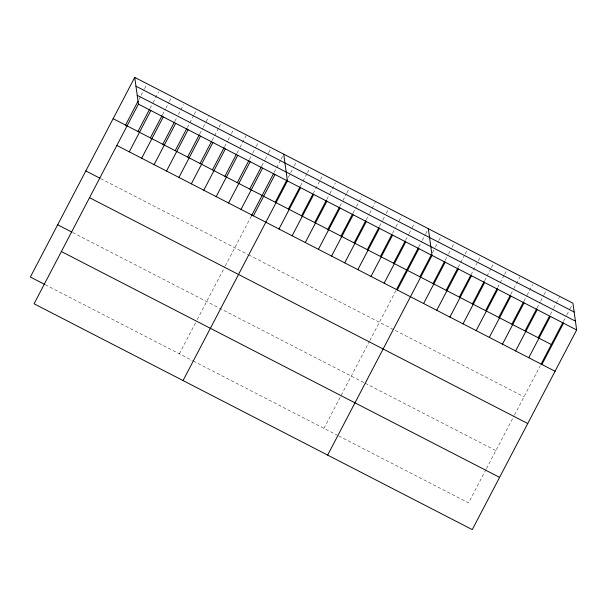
<?xml version="1.0" encoding="UTF-8"?>
<svg xmlns="http://www.w3.org/2000/svg" width="607" height="607" viewBox="0 0 607 607"><rect width="100%" height="100%" fill="white"/><g stroke="black" fill="none" stroke-linecap="round" stroke-linejoin="round"><path stroke-width="0.46" stroke-dasharray="3.04 2.28" d="M138.942 99.48L140.665 96.179M141.097 95.352L144.125 89.57M144.557 88.743L146.712 84.608M150.058 108.357L152.653 103.402M153.085 102.575L158.7 91.832M162.479 114.753L165.499 108.972M165.931 108.145L168.951 102.363M169.383 101.536L171.113 98.235M174.892 121.157L176.622 117.849M178.344 114.548L183.526 104.632M187.305 127.553L193.785 115.163M194.217 114.336L195.947 111.028M199.726 133.95L202.746 128.168M203.178 127.341L205.773 122.386M206.198 121.559L208.793 116.605M212.139 140.354L218.619 127.956M219.051 127.129L220.773 123.828M224.552 146.75L227.579 140.968M228.012 140.141L231.032 134.359M231.464 133.532L233.627 129.397M236.973 153.146L239.56 148.191M239.993 147.364L246.04 135.801M249.386 159.542L252.406 153.761M252.838 152.934L255.866 147.152M256.298 146.325L258.021 143.024M261.799 165.946L264.827 160.165M265.259 159.338L268.279 153.548M268.711 152.729L270.874 148.594M179.338 353.828L195.56 322.803M197.267 319.532L224.848 266.784M225.28 265.957L251.45 215.887M274.22 172.342L280.7 159.952M281.132 159.125L282.854 155.817M288.226 177.464L293.841 166.728M294.274 165.901L296.004 162.593M300.511 185.894L306.99 173.503M307.423 172.676L309.578 168.541M313.227 193.496L320.132 180.271M320.564 179.452L322.294 176.144M326.801 199.445L329.396 194.483M329.829 193.656L335.443 182.919M339.95 206.221L342.538 201.258M342.97 200.431L346.43 193.823M346.863 192.996L349.017 188.868M353.092 212.989L356.119 207.207M356.552 206.38L361.734 196.471M366.241 219.764L369.261 213.983M369.693 213.156L375.308 202.419M379.39 226.54L382.41 220.758M382.842 219.931L384.572 216.631M386.295 213.323L388.457 209.195M392.532 233.316L395.559 227.534M395.992 226.707L398.579 221.752M399.011 220.925L401.606 215.971M405.681 240.091L408.701 234.31M409.133 233.483L411.728 228.528M412.161 227.701L414.748 222.739M323.948 428.352L369.451 341.309M369.883 340.474L396.06 290.412M418.822 246.867L421.85 241.085M422.282 240.258L425.302 234.477M425.735 233.649L427.032 231.168M432.404 252.816L434.991 247.861M435.424 247.034L438.451 241.252M438.884 240.425L440.614 237.117M445.121 260.418L448.141 254.629M448.573 253.809L451.593 248.02M452.025 247.201L453.755 243.893M458.262 267.194L464.742 254.796M465.174 253.969L467.337 249.841M470.979 274.789L477.891 261.571M478.324 260.744L480.478 256.617M484.553 280.738L491.033 268.347M491.465 267.52L493.195 264.22M497.702 287.513L504.182 275.123M504.614 274.296L506.769 270.168M510.851 294.289L513.439 289.334M513.871 288.507L519.918 276.944M523.993 301.064L526.588 296.11M527.02 295.283L532.635 284.539M537.142 307.84L540.162 302.058M540.594 301.231L543.622 295.45M544.054 294.623L545.776 291.314M550.291 314.616L553.311 308.834M553.743 308.007L559.358 297.263M486.055 469.401L468.558 502.877L337.917 435.545M486.48 468.581L514.061 415.833M514.493 414.998L540.245 365.748M563.433 321.391L566.46 315.61M566.892 314.783L569.48 309.82M569.912 308.993L572.075 304.866M100.716 178.625L247.952 254.508M248.771 254.932L524.023 396.781M72.567 232.466L364.412 382.873M365.232 383.29L495.873 450.614M45.252 284.721L192.487 360.604M193.307 361.028L337.097 435.128"/><path stroke-width="0.91" d="M134.731 77.385L138.442 104.123L34.068 303.788L472.269 529.615L576.65 329.958L572.932 303.212L134.731 77.385L30.35 277.042L44.425 284.296M125.55 125.095L138.077 101.134M137.964 131.491L149.625 109.184M129.268 151.833L150.862 110.527M150.384 137.888L162.046 115.58M141.681 158.23L163.275 116.923M162.797 144.291L174.459 121.984M154.095 164.634L175.689 123.32M175.211 150.688L186.873 128.38M166.515 171.03L188.109 129.723M187.631 157.084L199.293 134.777M178.928 177.426L200.522 136.12M200.044 163.48L211.706 141.173M191.342 183.822L212.936 142.516M212.458 169.884L224.12 147.577M203.762 190.226L225.356 148.912M224.878 176.28L236.54 153.973M216.175 196.622L237.769 155.316M237.291 182.677L248.953 160.369M228.589 203.019L250.19 161.712M249.705 189.081L261.367 166.773M241.009 209.423L262.603 168.109M251.45 215.887L273.787 173.17M253.423 215.819L275.017 174.513M275.267 202.252L286.929 179.945M183.056 380.566L287.437 180.909L283.719 154.17M288.416 209.028L300.078 186.721M278.985 228.991L300.579 187.684M301.565 215.804L312.795 194.323M292.134 235.766L313.728 194.46M314.707 222.572L326.369 200.272M305.275 242.542L326.87 201.236M327.856 229.347L339.518 207.04M318.425 249.318L340.019 208.004M340.997 236.123L352.659 213.816M331.566 256.093L353.168 214.779M354.147 242.899L365.809 220.591M344.715 262.869L366.309 221.555M367.296 249.674L378.958 227.367M357.864 269.637L379.458 228.331M380.437 256.45L391.667 234.97M371.006 276.413L392.6 235.106M393.586 263.226L405.248 240.918M384.155 283.188L405.749 241.882M396.485 289.592L418.39 247.694M397.297 289.964L418.898 248.658M419.877 276.777L431.539 254.47M327.659 455.091L432.04 255.433L428.33 228.687M433.026 283.545L444.688 261.245M423.595 303.515L445.189 262.209M446.168 290.321L457.83 268.013M436.737 310.291L458.338 268.984M459.317 297.096L470.546 275.616M449.886 317.066L471.48 275.753M472.466 303.872L484.128 281.565M463.035 323.842L484.629 282.528M485.608 310.647L497.27 288.34M476.176 330.61L497.77 289.304M498.757 317.423L510.419 295.116M489.325 337.386L510.919 296.079M511.898 324.199L523.56 301.891M502.467 344.161L524.069 302.855M525.047 330.974L536.709 308.667M515.616 350.937L537.21 309.631M538.197 337.75L549.426 316.27M528.765 357.713L550.359 316.406M541.095 364.117L563 322.218M541.907 364.488L563.501 323.182M135.953 86.209L574.161 312.036M137.22 95.299L575.421 321.133M138.442 104.123L576.65 329.958M113.137 118.691L551.338 344.526M116.848 145.437L555.056 371.264M85.815 170.946L99.889 178.2M89.532 197.692L527.733 423.519M57.665 224.787L71.74 232.041M61.383 251.533L499.591 477.36"/></g></svg>
